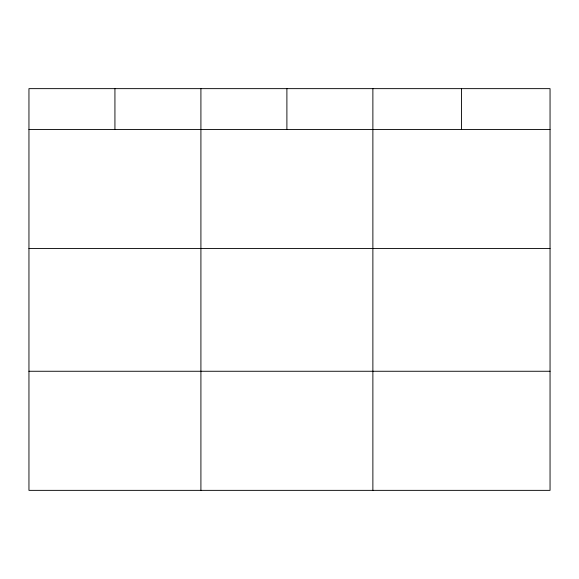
<?xml version="1.0" encoding="UTF-8"?>
<svg xmlns="http://www.w3.org/2000/svg" width="579" height="579" viewBox="0 0 579 579"><rect width="100%" height="100%" fill="white"/><g stroke="black" fill="none" stroke-linecap="round" stroke-linejoin="round"><path stroke-width="0.87" d="M550.05 248.543L550.05 88.638L28.95 88.638L28.95 490.362L550.05 490.362L550.05 248.543L28.95 248.543M28.95 129.443L550.05 129.443M28.95 371.262L550.05 371.262M461.463 88.638L461.463 129.443M372.876 88.638L372.876 490.362M286.894 88.638L286.894 129.443M200.913 88.638L200.913 490.362M114.932 88.638L114.932 129.443"/></g></svg>
